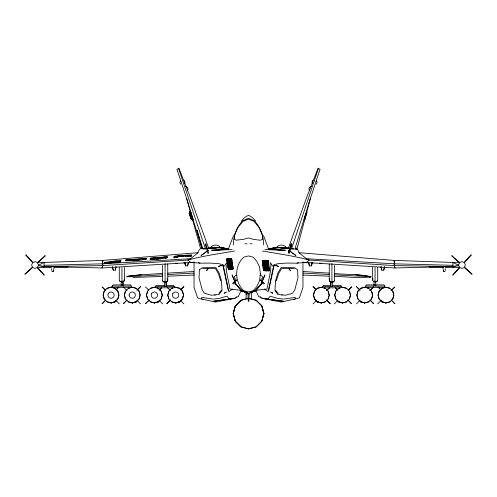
<?xml version="1.0" encoding="UTF-8"?>
<svg xmlns="http://www.w3.org/2000/svg" width="497" height="497" viewBox="0 0 497 497"><rect width="100%" height="100%" fill="white"/><g stroke="black" fill="none" stroke-linecap="round" stroke-linejoin="round"><path stroke-width="0.75" d="M37.548 262.739L35.188 261.633L32.734 262.522L31.628 264.882L32.516 267.336L34.877 268.442L37.331 267.554L38.437 265.193L37.356 262.211L44.165 262.441L102.86 260.416L102.693 265.597L102.053 267.989L194.246 262.304M263.485 263.422L264.336 263.317L264.348 262.814M249.177 293.23L248.91 301.319L248.227 301.319L247.96 293.23M264.609 267.976L264.621 267.535L265.025 268.765L264.267 265.118A10.71 0.354 82.8 0 1 263.82 261.577L263.944 260.31L264.317 262.596M445.349 267.318L459.588 267.386L453.022 266.591L394.307 265.597L309.221 260.086L306.357 258.72L298.902 252.693L394.413 260.428L394.345 265.603L394.947 267.989L302.754 262.304M43.935 267.479L44.165 262.441L38.437 265.193L43.978 266.591L101.978 267.945L102.693 265.597L102.587 260.428L198.098 252.693L190.643 258.72L187.779 260.086L102.655 265.603L43.978 266.591L37.412 267.386L51.402 267.324M270.946 263.758L270.579 270.921L266.97 289.049L255.427 290.372M233.279 244.978C233.571 236 236.274 227.141 242.84 220.705L248.5 218.258L254.16 220.705C260.726 227.141 263.429 236 263.721 244.978M445.008 271.443L443.715 271.499L443.765 271.089M230.204 258.881L231.378 267.187L232.913 267.069L233.18 269.026L232.037 269.144L230.596 258.751L231.739 258.633L231.987 260.403L230.906 260.521L231.229 262.838L232.211 262.72L232.459 264.491L231.472 264.609L232.037 269.144M229.626 269.026L229.614 268.504M445.101 270.772L445.387 268.771M211.473 247.817L211.697 246.456C213.853 244.642 217.438 244.58 219.606 246.388L219.829 247.475M211.355 248.363L211.697 246.456M277.171 247.612L277.394 246.388C279.562 244.58 283.147 244.642 285.303 246.456L285.645 248.363M115.969 266.814L115.335 270.169L113.223 270.169L112.44 266.814M265.454 260.546L265.796 260.546M264.944 260.416L266.846 260.31L267.871 270.703M263.876 270.703L263.491 270.312L262.23 260.416L263.478 260.31L264.696 270.722L263.081 260.31L264.46 268.765L263.478 260.31M267.075 270.703L266.727 270.703M381.031 266.814L381.665 270.169L383.777 270.169L384.461 266.864M277.171 247.475L277.394 246.388M309.426 265.876L308.743 262.882L309.358 265.876L311.47 265.876L312.11 262.882M268.79 290.26L274.071 265.535M115.267 270.169L115.994 266.864M51.992 271.443L53.285 271.499L54.316 266.908M236.572 296.957L235.075 298.25L215.717 302.064L201.478 299.001L201.844 297.355L213.275 299.126M187.574 265.876L188.257 262.882L187.642 265.876L185.53 265.876L184.747 262.615M383.777 270.169L384.56 266.814M311.47 265.876L312.253 262.615M129.102 295.112L129.506 293.478L130.668 292.391L132.233 291.913L133.805 292.391L134.96 293.478L135.37 295.112A3.106 3.106 0 0 1 132.258 298.25A3.106 3.106 0 0 1 129.152 295.112M104.227 291.161L103.202 295.112L104.227 299.001L107.085 301.859L111.042 302.953L114.993 301.859L117.857 299.001L118.945 295.112L117.857 291.161L114.993 288.297L111.042 287.21L107.085 288.297L104.227 291.161L103.134 295.112L104.227 299.001M125.418 291.161L124.399 295.112L125.418 299.001L128.282 301.859L132.233 302.953L136.19 301.859L139.048 299.001L140.142 295.112L139.048 291.161L136.19 288.297L132.233 287.21L128.282 288.297L125.418 291.161L124.331 295.112L125.418 299.001M154.387 287.21L150.429 288.297L147.572 291.161L146.547 295.112L147.572 299.001L150.429 301.859L154.387 302.953L158.338 301.859L161.202 299.001L162.289 295.112L161.202 291.161L158.338 288.297L157.021 287.937M173.012 287.937L171.695 288.297L168.831 291.161L167.812 295.112L168.831 299.001L171.695 301.859L175.646 302.953L179.597 301.859L182.461 299.001L183.555 295.112L182.461 291.161L179.597 288.297L175.646 287.21L174.329 287.57M322.671 287.57L321.354 287.21L317.403 288.297L314.539 291.161L313.445 295.112L314.539 299.001L317.403 301.859L321.354 302.953L325.305 301.859L328.169 299.001L329.188 295.112L328.169 291.161L325.305 288.297L323.988 287.937M339.979 287.937L338.662 288.297L335.798 291.161L334.711 295.112L335.798 299.001L338.662 301.859L342.613 302.953L346.571 301.859L349.428 299.001L350.453 295.112L349.428 291.161L346.571 288.297L342.613 287.21M371.582 299.001L372.601 295.112L371.582 291.161L368.718 288.297L364.767 287.21L360.81 288.297L357.952 291.161L356.858 295.112L357.952 299.001L360.81 301.859L364.767 302.953L368.718 301.859L371.582 299.001L372.669 295.112L371.582 291.161M392.773 299.001L393.798 295.112L392.773 291.161L389.915 288.297L385.958 287.21L382.007 288.297L379.143 291.161L378.055 295.112L379.143 299.001L382.007 301.859L385.958 302.953L389.915 301.859L392.773 299.001L393.866 295.112L392.773 291.161M318.353 168.626L291.49 248.997L296.951 249.065L310.383 198.409L320.056 169.241L318.353 168.626L318.148 168.079L306.767 197.185L288.13 248.867M247.81 298.504L240.933 300.362L235.28 305.953L233.236 313.582L235.28 321.217L240.865 326.871L248.5 328.921L256.272 326.871L261.857 321.217L263.969 313.582L261.857 305.885L256.272 300.294L250.618 298.759M246.419 298.759L240.865 300.294L235.28 305.885L233.168 313.582L235.28 321.217L240.933 326.802L248.5 328.852L256.203 326.802L261.789 321.217L263.832 313.582L261.789 305.953L256.203 300.362L249.202 298.504M228.135 249.699L233.236 236.299L234.739 234.534M147.572 291.161L146.478 295.112L147.572 299.001M168.831 291.161L167.744 295.112L168.831 299.001M240.933 300.362L235.348 305.953L233.236 313.582L235.348 321.217L240.933 326.802M261.789 321.217L263.901 313.582L261.789 305.953M328.169 299.001L329.256 295.112L328.169 291.161M349.428 299.001L350.522 295.112L349.428 291.161M288.595 252.563L291.18 243.903L291.832 244.102L289.248 252.756M232.826 283.054L232.621 283.731L233.913 283.936M288.465 252.886L291.18 243.903M288.9 253.812L291.832 244.102M310.383 198.409L295.454 247.276L296.951 249.065L295.317 248.91L295.727 248.295L296.951 249.065M304.618 220.214L307.065 212.213L306.22 212.02M276.375 280.737L278.556 273.785L281.55 268.604L294.23 268.399M260.223 275.624L260.428 275.009L262.335 276.239L262.745 277.941L261.242 279.233M180.554 180.554L179.871 182.461L180.691 184.232M184.598 183.418L185.052 182.188L184.163 180.349M187.437 190.705L188.121 188.866L187.232 187.027L185.393 186.412M178.647 168.626L176.944 169.241L186.617 198.409L202.099 248.891L197.017 230.235L202.863 248.835L205.51 248.997L178.647 168.626L178.852 168.079L190.233 197.185L208.87 248.867M166.992 281.824L167.744 279.985L167.744 264.013M261.037 284.346L264.858 275.009L261.037 284.346L262.54 282.644L259.235 286.048M241.231 290.074L238.28 296.752L236.05 297.163M316.309 184.232L317.129 182.461L316.446 180.554M123.852 281.482L124.604 279.917L124.604 267.448M312.837 180.349L311.948 182.188L312.402 183.418M197.607 253.122L199.57 249.115M154.791 287.688L156.157 285.371L164.532 285.371M321.969 287.688L323.33 285.371L330.946 285.371M330.008 278.693L329.256 279.985L330.008 281.824M207.709 268.815L206.522 270.784L208.367 268.423M124.604 279.917L123.852 281.147L121.945 282.029L120.038 281.147L119.286 280.258L120.038 281.482L121.305 281.712M375.695 281.712L376.962 281.482L377.714 280.258L376.962 281.147L375.055 282.029L373.148 281.147L372.396 279.917L373.148 278.761M224.253 266.175L226.974 262.528M260.428 296.957L261.925 298.25L267.653 299.275L270.12 296.187L277.562 298.368L282.955 299.032M218.786 293.41L221.376 290.279M236.23 279.643L233.441 282.644L233.913 282.849L236.187 280.178M275.021 265.858L276.848 263.832L286.458 263.087L297.138 263.155L306.357 262.335L309.221 260.086C293.876 255.825 278.103 253.818 262.472 250.997M236.845 280.053L233.913 282.849M241.269 221.159L244.648 217.512L248.5 215.213L252.352 217.512L255.731 221.159M104.693 262.447L116.59 261.354L116.82 261.111L110.471 261.615L120.827 260.31L120.895 261.161L120.019 262.093L104.761 263.304L104.693 262.447L119.945 261.242L120.827 260.31M104.761 263.304L104.842 262.286M150.15 258.657L163.277 257.465L150.405 258.384A17.122 0.969 -4.7 0 1 150.728 258.042L167.284 256.825L153.368 258.086L166.215 257.173A15.469 0.876 -4.7 0 1 165.917 257.489L150.15 258.657L150.224 259.509L150.877 259.602L165.986 258.341A15.469 0.876 -4.7 0 0 166.284 258.024M166.079 257.819L167.265 257.589M187.363 256.054L178.131 256.787L177.417 257.539L173.919 257.819L173.851 256.961L175.453 256.017L191.531 254.905L190.86 255.613L185.139 256.067M173.851 256.961L177.348 256.688L178.063 255.93L188.065 255.135L187.35 255.893L187.419 256.75L190.929 256.471L191.606 255.756L190.991 255.644M105.768 300.058L102.115 303.773L105.818 300.026M126.965 300.058L123.306 303.773L127.015 300.026M149.112 300.058L145.453 303.773L149.162 300.026M170.378 300.058L166.719 303.773L170.428 300.026M250.569 292.391L254.899 290.782L259.707 285.918L255.259 290.931L250.525 292.484M116.18 289.807L118.826 287.129L116.217 289.732M137.371 289.807L140.552 286.595L136.892 290.254M159.518 289.807L161.637 287.664M180.784 289.807L183.958 286.595L180.827 289.732M159.04 290.254L161.655 287.639M260.77 279.643L263.559 282.644L262.882 283.054L260.155 280.053M281.824 295.317L282.302 294.845M313.042 303.909L316.744 300.2M334.301 303.909L338.01 300.2M334.45 274.847L370.967 276.717L370.694 276.984C359.138 273.673 346.477 274.903 334.562 273.456M356.448 303.909L360.157 300.2M377.645 303.909L381.354 300.2M326.517 290.596L329.741 287.459L327.038 290.08M369.93 290.596L373.694 286.937L369.911 290.608M391.127 290.596L394.885 286.937L391.648 290.08M205.36 252.557L208.293 250.202L201.068 255.52L204.776 253.029M232.559 289.074L228.837 291.609L223.153 264.708L218.45 266.529L222.594 264.845M294.64 299.275L293.342 299.679M250.271 293.137L248.705 294.025L247.139 293.342M164.445 282.097L163.178 281.824L162.426 280.395L163.178 281.482L165.085 282.507L166.992 281.482L167.744 279.985L166.992 278.693M329.256 264.013L329.256 279.985L330.008 281.482L331.915 282.507L333.822 281.482L334.574 280.395L333.822 281.824L332.555 282.097M225.501 292.509L224.128 293.236L226.849 291.925M297.138 263.155L298.399 262.522M253.395 290.782L255.893 290.291L260.291 285.216L255.259 290.931L254.017 291.136M459.452 262.739L461.812 261.633L464.266 262.522L465.372 264.882L464.484 267.336L462.123 268.442L459.669 267.554L458.563 265.193L452.835 262.441L394.14 260.416L394.307 265.597L395.022 267.945L453.022 266.591L458.563 265.193L459.644 262.211L452.835 262.441L453.065 267.479M243.605 290.782L241.685 290.956L241.443 290.36L247.854 293.131M192.879 219.425L192.028 219.705L189.382 211.933L190.196 211.654L190.27 212.144M189.581 211.989L192.364 219.836L189.581 211.989L190.631 211.71L192.991 218.823M189.823 211.989L190.631 211.71M190.165 213.101L189.264 213.387L189.935 214.518L190.749 214.232M190.252 213.232L191.065 212.952M190.363 216.164L191.252 215.884M191.581 217.059L190.767 217.338L191.656 217.059M189.885 213.101L189.071 213.387L191.357 219.705L192.351 219.425M192.395 219.425L191.587 219.705L189.357 213.387L191.357 219.705M192.364 219.836L193.234 219.556M311.607 186.412L309.768 187.027L308.879 188.866L309.563 190.705M249.134 293.137L255.315 290.956L255.557 290.36L250.55 292.553L255.315 290.956L254.899 290.782M208.1 253.812L205.168 244.102L205.907 244.12M369.128 277.258L370.967 276.717M111.042 302.953L114.993 301.859L111.042 302.884L107.085 301.859M132.233 302.953L136.19 301.859L132.233 302.884L128.282 301.859M154.387 302.953L158.338 301.859L154.387 302.884L150.429 301.859M175.646 302.953L179.597 301.859L175.646 302.884L171.695 301.859M250.407 292.615L252.314 292.074L252.314 291.279M268.759 299.194L261.925 298.25L281.283 302.064L299.343 297.976L302.953 287.347L302.953 262M111.042 302.884L114.925 301.859L117.857 299.001L118.876 295.112L117.857 291.161L114.993 288.297L111.042 287.278L107.085 288.297M132.233 302.884L136.122 301.859L139.048 299.001L140.073 295.112L139.048 291.161L136.19 288.297L132.233 287.278L128.282 288.297M154.387 302.884L158.27 301.859L161.202 299.001L162.221 295.112L161.202 291.161L158.338 288.297L154.387 287.278L150.429 288.297M175.646 302.884L179.529 301.859L182.461 299.001L183.486 295.112L182.461 291.161L179.597 288.297L175.646 287.278L171.695 288.297M321.354 302.884L317.403 301.859L321.354 302.884L325.305 301.859M342.613 302.884L338.662 301.859L342.613 302.884L346.571 301.859M364.767 302.884L360.81 301.859L364.767 302.884L368.718 301.859M385.958 302.884L382.007 301.859L385.958 302.884L389.915 301.859M268.324 249.096L277.189 247.071M271.368 248.686L276.58 247.612L288.546 248.382M226.719 299.399L213.809 301.182L235.075 298.25L228.241 299.194M136.986 260.44L138.47 260.18M125.679 259.925L133.445 260.167L146.242 258.291L146.317 259.148L136.899 260.757L125.747 260.776L125.679 259.925L146.242 258.291M234.528 250.997C218.897 253.818 203.124 255.825 187.779 260.086L190.643 262.335L199.862 263.155L210.542 263.087L220.152 263.832L221.979 265.858M268.163 248.823L276.58 247.612L278.829 247.767M226.7 258.751L227.483 258.633M226.806 259.515L228.055 267.187L226.887 258.751L227.738 258.633M228.024 258.633L229.695 269.144L228.937 266.877L229.148 269.144L227.874 258.751L229.042 258.633M228.403 258.751L229.906 269.144L228.403 258.751L229.987 258.633M230.018 260.453L229.167 260.571L230.285 269.144L228.85 258.751L230.801 258.633L230.906 260.521M227.446 261.211L227.179 258.751L227.464 259.248L228.316 259.13L228.421 259.825M231.739 258.633L230.596 258.751M228.763 259.223C230.316 257.993 228.62 259.813 229.558 261.211M230.919 259.111L229.626 259.272L229.906 261.211M230.515 259.272L231.366 259.154L231.652 261.093M228.719 260.546L229.272 263.441L228.719 260.546L229.571 260.428M227.464 259.248L227.725 262.801L228.57 262.683M231.229 262.838L232.211 262.72M227.725 262.801L228.03 263.323L228.881 263.205L228.806 262.814M229.67 263.304L230.515 263.186M231.559 267.187L231.254 264.957L232.099 264.839L232.236 265.342M228.154 266.404L228.148 265.957L228.999 265.839M231.378 267.187L232.41 267.069M229.148 269.144L230.068 269.026M232.062 269.026L231.211 269.144L229.707 258.751L230.67 265.224M283.725 299.126L295.156 297.355L295.522 299.001M263.907 261.907L263.745 260.416L265.075 260.31L266.299 270.722M265.528 262.242L266.38 262.13L266.15 260.31L264.398 260.416L264.752 260.54M267.082 260.416L268.293 260.31L269.604 270.722L268.392 270.834L269.604 270.722M264.944 262.404L265.796 262.298L266.106 265.013L265.796 262.298M265.976 262.279L266.827 262.174L267.659 268.765L266.827 262.174M263.522 265.976L264.373 265.87M262.23 260.416L263.373 268.871L264.224 268.765M268.51 268.871L269.362 268.765M263.491 270.312L264.342 270.206M266.653 270.312L267.504 270.206L267.895 270.722L266.33 260.31L266.554 262.776M266.187 270.722L265.547 268.448L265.709 270.722L264.597 260.31L266.187 270.722L264.938 270.834M266.976 270.722L266.15 266.796L266.56 270.722L265.249 260.31L265.671 260.788L266.976 270.722L265.528 270.834M266.38 262.13L267.187 270.722L266.336 270.834M266.846 260.31L267.268 260.788L268.573 270.722L267.386 270.834M268.125 248.929L278.761 247.612L293.621 248.804M214.045 299.032L219.438 298.368L226.88 296.187L229.347 299.275M132.916 275.624L127.804 276.239L141.707 274.735L162.438 273.456M268.262 248.804L278.761 247.612M248.705 298.865L251.364 298.66M133.65 275.549L141.707 274.735M150.243 259.49L154.803 259.185M203.379 248.804L220.419 247.612L228.837 248.823M208.454 248.382L218.239 247.612L228.738 248.804M125.747 260.776L127.064 260.67M142.819 259.422L146.317 259.148M178.541 256.589L183.673 256.185M112.657 262.298L114.068 262.186M156.114 258.894L159.003 258.664M106.383 263.025L110.788 262.677M112.254 262.559L116.658 262.211M156.319 259.061L160.879 258.701M220.016 249.792L211.492 250.202L232.198 249.6M208.429 248.444L216.673 247.873M218.171 247.767L220.419 247.612L225.632 248.686M208.224 247.835L212.082 247.581M167.812 273.126L193.917 271.511M102.587 263.832L190.643 258.72M162.55 274.847L126.17 276.848M167.936 274.537L194.097 273.046M214.698 250.202L228.62 249.444M152.101 259.204L150.473 259.235A17.122 0.969 -4.7 0 1 150.38 259.148M162.656 276.456L132.985 277.463M168.048 276.208L194.252 275.021M175.311 263.261L177.634 263.168M183.822 262.907L185.369 262.845M188.462 262.714L190.009 262.652M192.333 262.559L193.88 262.491M444.927 266.647L443.256 266.703M44.034 265.299L102.705 263.82M202.77 268.399L215.45 268.604L218.444 273.785L220.625 280.737M54.235 267.268L68.052 266.982M244.978 243.797L247.09 243.797M249.91 243.797L252.022 243.797M268.38 249.444L285.508 250.202L264.802 249.6M231.068 258.633L231.366 259.154M227.874 258.751L229.539 269.144M268.293 260.31L267.933 260.31L269.244 270.722M231.987 260.403L232.08 262.72M265.994 260.416L266.349 260.54M229.167 260.571L229.142 258.751M230.024 260.546L230.316 261.366M192.755 262.267L194.209 262.267M302.791 262.267L304.245 262.267M230.422 263.441L230.49 262.615M232.459 264.491L232.913 267.069M231.472 264.609L231.36 262.838M263.373 268.871L263.416 267.336M232.509 269.026L232.664 268.51M233.18 269.026L231.447 258.633M267.187 270.722L265.796 260.31M268.156 270.722L267.74 266.796L268.573 270.722M166.054 285.371L173.67 285.371L175.031 287.688M332.468 285.371L340.843 285.371L342.209 287.688M112.334 286.117L131.283 286.117M365.717 286.117L384.666 286.117M155.474 286.595L174.422 286.595M322.578 286.595L341.526 286.595M156.99 287.825L172.838 287.825M324.162 287.825L340.01 287.825M203.658 299.679L202.36 299.275M429.141 266.988L443.802 267.287M394.295 263.82L452.966 265.299M53.744 266.703L52.073 266.647M303.12 262.491L304.667 262.559M306.991 262.652L308.538 262.714M311.631 262.845L313.178 262.907M319.366 263.168L321.689 263.261M302.748 275.021L328.952 276.208M334.344 276.456C346.44 276.475 358.822 278.618 370.83 276.848L369.196 276.239L364.084 275.624M302.903 273.046L329.064 274.537M306.357 258.72L394.413 263.832M303.083 271.511L329.188 273.126M284.918 247.581L288.776 247.835M280.327 247.873L288.571 248.444M276.984 249.792L282.302 250.202M355.293 274.735L363.35 275.549M241.573 290.372L230.03 289.049L226.421 270.921L226.054 263.758M248.115 298.796L246.114 298.455L246.114 293.684M267.653 299.275L283.191 301.182L270.281 299.399M218.239 247.612L228.875 248.929M242.983 291.136L242.101 290.782L237.293 285.918L241.741 290.931L247.121 292.646M260.95 297.163L258.72 296.752L255.769 290.074M219.811 247.071L228.676 249.096M389.915 288.297L385.958 287.278L382.007 288.297L379.143 291.161L378.124 295.112L379.143 299.001L382.075 301.859L385.958 302.953M368.718 288.297L364.767 287.278L360.81 288.297L357.952 291.161L356.927 295.112L357.952 299.001L360.878 301.859L364.767 302.953M346.571 288.297L342.613 287.278L338.662 288.297L335.798 291.161L334.779 295.112L335.798 299.001L338.73 301.859L342.613 302.953M325.305 288.297L321.354 287.278L317.403 288.297L314.539 291.161L313.514 295.112L314.539 299.001L317.471 301.859L321.354 302.953M201.478 299.001L197.657 297.976L194.047 287.347L194.047 262M247.208 292.783L244.617 292.05L244.617 291.242M247.133 292.752L241.685 290.956L247.139 292.714M305.792 213.43L306.612 213.685M305.065 215.816L305.885 216.071M304.829 216.58L305.655 216.829M304.717 216.959L305.543 217.177M303.841 219.829L304.661 220.078M241.741 290.931L247.146 292.708M274.406 264.845L278.55 266.529L273.847 264.708L268.163 291.609L264.441 289.074M263.087 283.936L264.379 283.731L264.174 283.054M270.151 291.925L272.872 293.236L271.499 292.509M242.101 290.782L241.107 290.291L236.709 285.241M198.601 262.522L199.862 263.155M292.224 253.029L295.932 255.52L288.707 250.202L291.64 252.557M202.577 248.04L201.546 247.276L200.707 249.003L186.617 198.409M235.758 279.233L234.255 277.941L234.665 276.239L236.572 275.009L236.777 275.624M167.259 287.459L170.483 290.596M145.453 286.937L148.684 290.074M123.306 286.937L127.07 290.596M105.352 290.08L102.115 286.937L105.873 290.596M380.783 289.732L378.167 287.117L380.82 289.807M360.108 290.254L356.448 286.595L359.629 289.807M335.345 287.639L337.96 290.254M316.173 289.732L313.042 286.595L316.216 289.807M214.698 294.845L215.176 295.317M180.256 300.2L183.958 303.909M158.99 300.2L162.699 303.909M136.843 300.2L140.552 303.909M115.646 300.2L119.355 303.909M391.182 300.026L394.885 303.773L391.232 300.058M369.985 300.026L373.694 303.773L370.035 300.058M347.838 300.026L351.547 303.773L347.888 300.058M335.363 287.664L337.482 289.807M326.572 300.026L330.281 303.773L326.622 300.058M237.765 286.048L234.46 282.644L235.963 284.346L232.142 275.009L235.963 284.346M262.261 234.534L263.764 236.299L268.865 249.699M260.813 280.178L263.087 282.849M275.624 290.279L278.214 293.41M288.633 268.423L290.478 270.784L289.291 268.815M270.026 262.528L272.747 266.175M297.43 249.115L299.393 253.122M189.382 211.933L192.072 219.705M190.438 216.164L190.848 217.338M205.82 243.903L208.535 252.886M231.254 264.957L231.826 269.144L231.248 266.684M442.684 266.908L443.715 271.499M381.006 266.864L381.733 270.169M222.929 265.535L228.21 290.26M184.89 262.882L185.53 265.876M112.539 266.864L113.223 270.169M228.316 259.13L228.26 258.751L229.633 269.144M230.478 259.154L230.136 258.633L230.49 261.211M219.606 246.388L219.829 247.612M230.813 265.224L231.484 269.144L230.732 265.224M229.508 265.224L230.186 269.144L229.428 265.224M285.303 246.456L285.526 247.817M228.03 263.323L228.142 264.069A11.853 0.323 82.1 0 1 228.67 267.877L228.782 269.144L228.191 266.684M267.504 270.206L267.243 268.262M51.601 268.697L51.899 270.772M230.316 266.684L230.937 269.144L230.664 266.684M227.601 262.36L228.521 267.187L228.148 265.957M226.731 259.471L228.322 269.144L228.055 266.684M232.41 266.572L232.571 267.771M268.386 268.262L268.989 270.722L267.473 260.31L267.697 262.776M264.646 268.262L265.044 270.722L265.181 269.455A11.853 0.391 82.8 0 0 264.702 265.64L263.957 262.13L264.336 263.317M262.988 263.311L263.168 264.752M262.932 263.491L263.124 265.031M53.235 271.089L53.285 271.499M245.903 291.863L246.239 294.914M264.062 263.391L264.305 265.622M190.86 255.613L190.929 256.471M178.063 255.93L178.131 256.787M177.348 256.688L177.417 257.539M167.259 256.85L167.334 257.707M165.271 257.601L165.346 258.452M150.808 258.751L150.877 259.602M136.83 259.9L136.899 260.757M133.445 260.167L133.519 261.024M119.945 261.242L120.019 262.093M377.714 267.448L377.714 279.917M375.807 281.451L375.807 285.744M375.055 267.653L375.055 272.219M375.055 272.76L375.055 282.029M374.036 280.737L374.036 285.744M372.396 267.448L372.396 279.917M334.574 265.535L334.574 279.985M332.667 281.929L332.667 286.222M331.915 263.696L331.915 271.126M331.915 271.741L331.915 282.507M330.896 281.215L330.896 286.222M330.828 282.166L330.828 285.253M251.364 292.118L251.364 298.455M166.172 282.166L166.172 285.253M166.104 281.215L166.104 286.222M165.085 263.696L165.085 271.126M165.085 271.741L165.085 282.507M164.333 281.929L164.333 286.222M162.426 265.535L162.426 279.985M123.032 281.687L123.032 284.781M122.964 280.737L122.964 285.744M121.945 267.653L121.945 272.219M121.945 272.76L121.945 282.029M121.193 281.451L121.193 285.744M119.286 267.448L119.286 279.917M199.434 269.697L199.024 277.804L202.223 289.937L204.404 293.273L211.424 295.249L219.127 294.435L222.06 290.546L221.445 281.01L219.332 273.375L215.922 267.585L202.496 267.721L199.434 269.697M275.555 281.01L274.94 290.546L277.873 294.435L285.576 295.249L292.596 293.273L294.777 289.937L297.976 277.804L297.566 269.697L294.504 267.721L281.078 267.585L277.668 273.375L275.555 281.01M260.36 273.717L259.54 280.737L256.744 286.663L253.135 290.751L248.5 291.981L243.865 290.751C234.354 282.265 234.205 265.603 243.865 257.154L248.5 255.93L253.135 257.154L256.744 261.242L259.54 266.901L260.36 273.717M234.801 234.472L234.236 239.1L236.23 240.2L243.865 239.243L248.5 237.951L253.135 239.243L258.657 240.063L260.77 240.2L262.764 239.1L262.199 234.472L258.993 227.39L254.023 221.389L248.5 219.14L242.977 221.389L238.007 227.39L234.801 234.472M108.315 293.478L107.905 295.112A3.106 3.106 0 0 0 111.042 298.25A3.106 3.106 0 0 0 114.173 295.112L113.763 293.478L112.608 292.391L111.042 291.913L109.47 292.391L108.315 293.478M151.66 293.478L151.25 295.112A3.106 3.106 0 0 0 154.387 298.25A3.106 3.106 0 0 0 157.518 295.112L157.108 293.478L155.952 292.391L154.387 291.913L152.815 292.391L151.66 293.478M172.919 293.478L172.515 295.112A3.106 3.106 0 0 0 175.646 298.25A3.106 3.106 0 0 0 178.783 295.112L178.373 293.478L177.212 292.391L175.646 291.913L174.08 292.391L172.919 293.478M267.715 264.963L267.156 262.112L267.715 264.963M111.788 286.937L111.583 287.347L131.96 287.347L130.531 284.893L113.018 284.893L111.788 286.937M365.239 286.937L365.04 287.347L385.417 287.347L383.982 284.893L366.469 284.893L365.239 286.937M452.015 255.725L451.785 255.974L459.334 262.863L459.563 262.615L452.015 255.725M459.545 267.436L452.655 274.99L452.904 275.22L459.793 267.666L459.545 267.436M471.026 254.855L464.136 262.404L464.391 262.633L471.28 255.085L471.026 254.855M464.602 267.206L464.372 267.461L471.92 274.35L472.15 274.095L464.602 267.206M351.547 286.937L348.316 290.074L351.547 286.937M25.974 254.855L25.72 255.085L32.609 262.633L32.864 262.404L25.974 254.855M32.398 267.206L24.85 274.095L25.08 274.35L32.628 267.461L32.398 267.206M44.985 255.725L37.437 262.615L37.666 262.863L45.215 255.974L44.985 255.725M37.455 267.436L37.207 267.666L44.096 275.22L44.345 274.99L37.455 267.436M139.141 259.198L135.433 259.844L132.531 259.726L139.141 259.198M190.208 214.952L190.742 216.493L190.208 214.952M229.757 260.608L230.67 267.187L229.757 260.608M228.825 264.994L228.179 260.763L228.825 264.994M265.497 266.566L264.889 262.329L265.497 266.566"/></g></svg>
